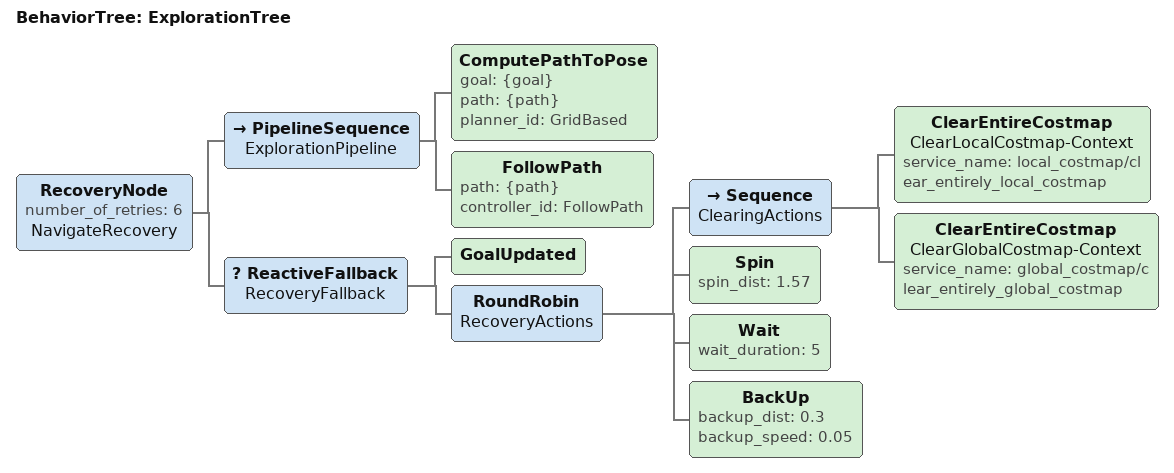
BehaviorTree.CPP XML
<!--
  Exploration Behavior Tree
  This BT implements a basic frontier-based exploration strategy
-->
<root main_tree_to_execute="ExplorationTree">
  <BehaviorTree ID="ExplorationTree">
    <RecoveryNode number_of_retries="6" name="NavigateRecovery">
      <PipelineSequence name="ExplorationPipeline">
        <ComputePathToPose goal="{goal}" path="{path}" planner_id="GridBased"/>
        <FollowPath path="{path}" controller_id="FollowPath"/>
      </PipelineSequence>
      <ReactiveFallback name="RecoveryFallback">
        <GoalUpdated/>
        <RoundRobin name="RecoveryActions">
          <Sequence name="ClearingActions">
            <ClearEntireCostmap name="ClearLocalCostmap-Context" service_name="local_costmap/clear_entirely_local_costmap"/>
            <ClearEntireCostmap name="ClearGlobalCostmap-Context" service_name="global_costmap/clear_entirely_global_costmap"/>
          </Sequence>
          <Spin spin_dist="1.57"/>
          <Wait wait_duration="5"/>
          <BackUp backup_dist="0.3" backup_speed="0.05"/>
        </RoundRobin>
      </ReactiveFallback>
    </RecoveryNode>
  </BehaviorTree>
</root>
